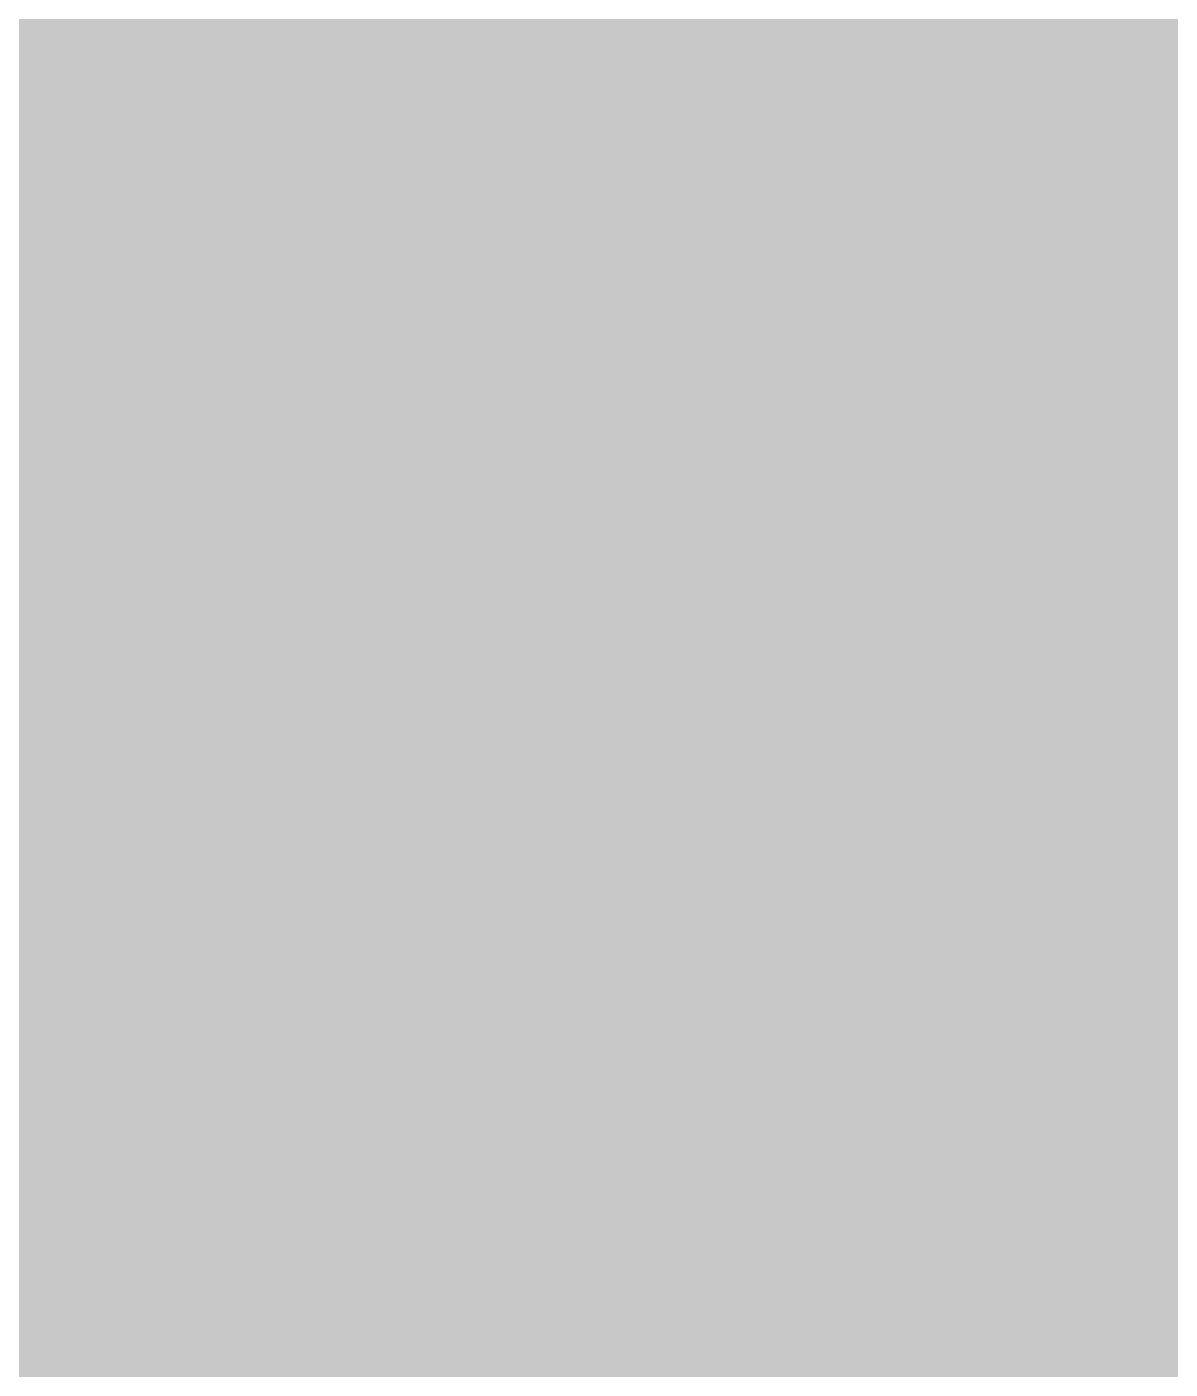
# Model space of a CAD drawing. Header units: millimetres. Extents: x -11 to 223, y -88 to 3.
# Drawn here: x 62.4672 to 62.5484, y -18.9013 to -18.806 of the extents above; entities that cross this region are included whole.
import ezdxf

# ---------------------------------------------------------------- set-up
doc = ezdxf.new("R2010")
doc.units = ezdxf.units.MM
doc.header["$MEASUREMENT"] = 0
for name, color, linetype, true_color in [('Bottom-Layer', 7, 'Continuous', 0x0000ff), ('Top-Layer', 7, 'Continuous', 0xff0000), ('Top-Silkscreen-Layer', 7, 'Continuous', 0xffcc00)]:
    doc.layers.add(name, color=color, linetype=linetype, true_color=true_color)

msp = doc.modelspace()

# ---------------------------------------------------------------- hatches: boundary and pattern name
at = {"layer": 'Bottom-Layer'}
msp.add_hatch(color=256, dxfattribs=at).paths.add_polyline_path([(-10.335281, 1.978664), (-0.38039, 1.978664), (-0.84578, 1.726733), (-1.195487, 1.329541), (-1.386452, 0.835994), (-1.395162, 0.306862), (-1.220545, -0.192703), (-0.884101, -0.60119), (-0.427256, -0.868302), (0.093739, -0.961151), (1.793739, -0.961151), (2.314734, -0.868302), (2.771579, -0.60119), (3.108023, -0.192703), (3.28264, 0.306862), (3.27393, 0.835994), (3.082964, 1.329541), (2.733257, 1.726733), (2.267868, 1.978664), (222.628905, 1.978664), (222.628905, -87.475235), (-10.335281, -87.475235)])
at = {"layer": 'Top-Layer'}
msp.add_hatch(color=256, dxfattribs=at).paths.add_polyline_path([(-10.335281, 1.978664), (-0.38039, 1.978664), (-0.84578, 1.726733), (-1.195487, 1.329541), (-1.386452, 0.835994), (-1.395162, 0.306862), (-1.220545, -0.192703), (-0.884101, -0.60119), (-0.427256, -0.868302), (0.093739, -0.961151), (1.793739, -0.961151), (2.314734, -0.868302), (2.771579, -0.60119), (3.108023, -0.192703), (3.28264, 0.306862), (3.27393, 0.835994), (3.082964, 1.329541), (2.733257, 1.726733), (2.267868, 1.978664), (222.628905, 1.978664), (222.628905, -87.475235), (-10.335281, -87.475235)])
at = {"layer": 'Top-Silkscreen-Layer'}
msp.add_hatch(color=256, dxfattribs=at).paths.add_polyline_path([(62.785128, -19.188839), (62.480328, -19.188839), (62.480328, -18.682639), (62.785128, -18.682639)])
msp.add_hatch(color=256, dxfattribs=at).paths.add_polyline_path([(62.785128, -19.188839), (62.480328, -19.188839), (62.480328, -18.682639), (62.785128, -18.682639)])

# ---------------------------------------------------------------- linework, layer by layer
at = {"layer": 'Top-Layer', "const_width": 0.0508}
msp.add_lwpolyline([(67.31799, -17.128623), (67.132334, -17.091694), (64.588265, -17.091694), (64.40261, -17.128623), (64.245219, -17.233789), (62.572111, -18.906896), (62.025057, -18.906896), (61.845987, -18.954878), (61.714898, -19.085966), (61.666916, -19.265037), (61.666916, -19.812091), (61.298112, -20.180895), (61.405071, -19.438786), (61.315353, -18.694396), (61.035134, -17.998951), (60.583697, -17.400311), (59.992109, -16.939671), (59.30108, -16.648732)], dxfattribs=at)
at = {"layer": 'Top-Silkscreen-Layer', "const_width": 0.00508}
msp.add_lwpolyline([(62.785128, -19.188839), (62.480328, -19.188839), (62.480328, -18.682639), (62.785128, -18.682639)], close=True, dxfattribs=at)
msp.add_lwpolyline([(62.785128, -19.188839), (62.480328, -19.188839), (62.480328, -18.682639), (62.785128, -18.682639)], close=True, dxfattribs=at)

doc.saveas('drawing.dxf')
